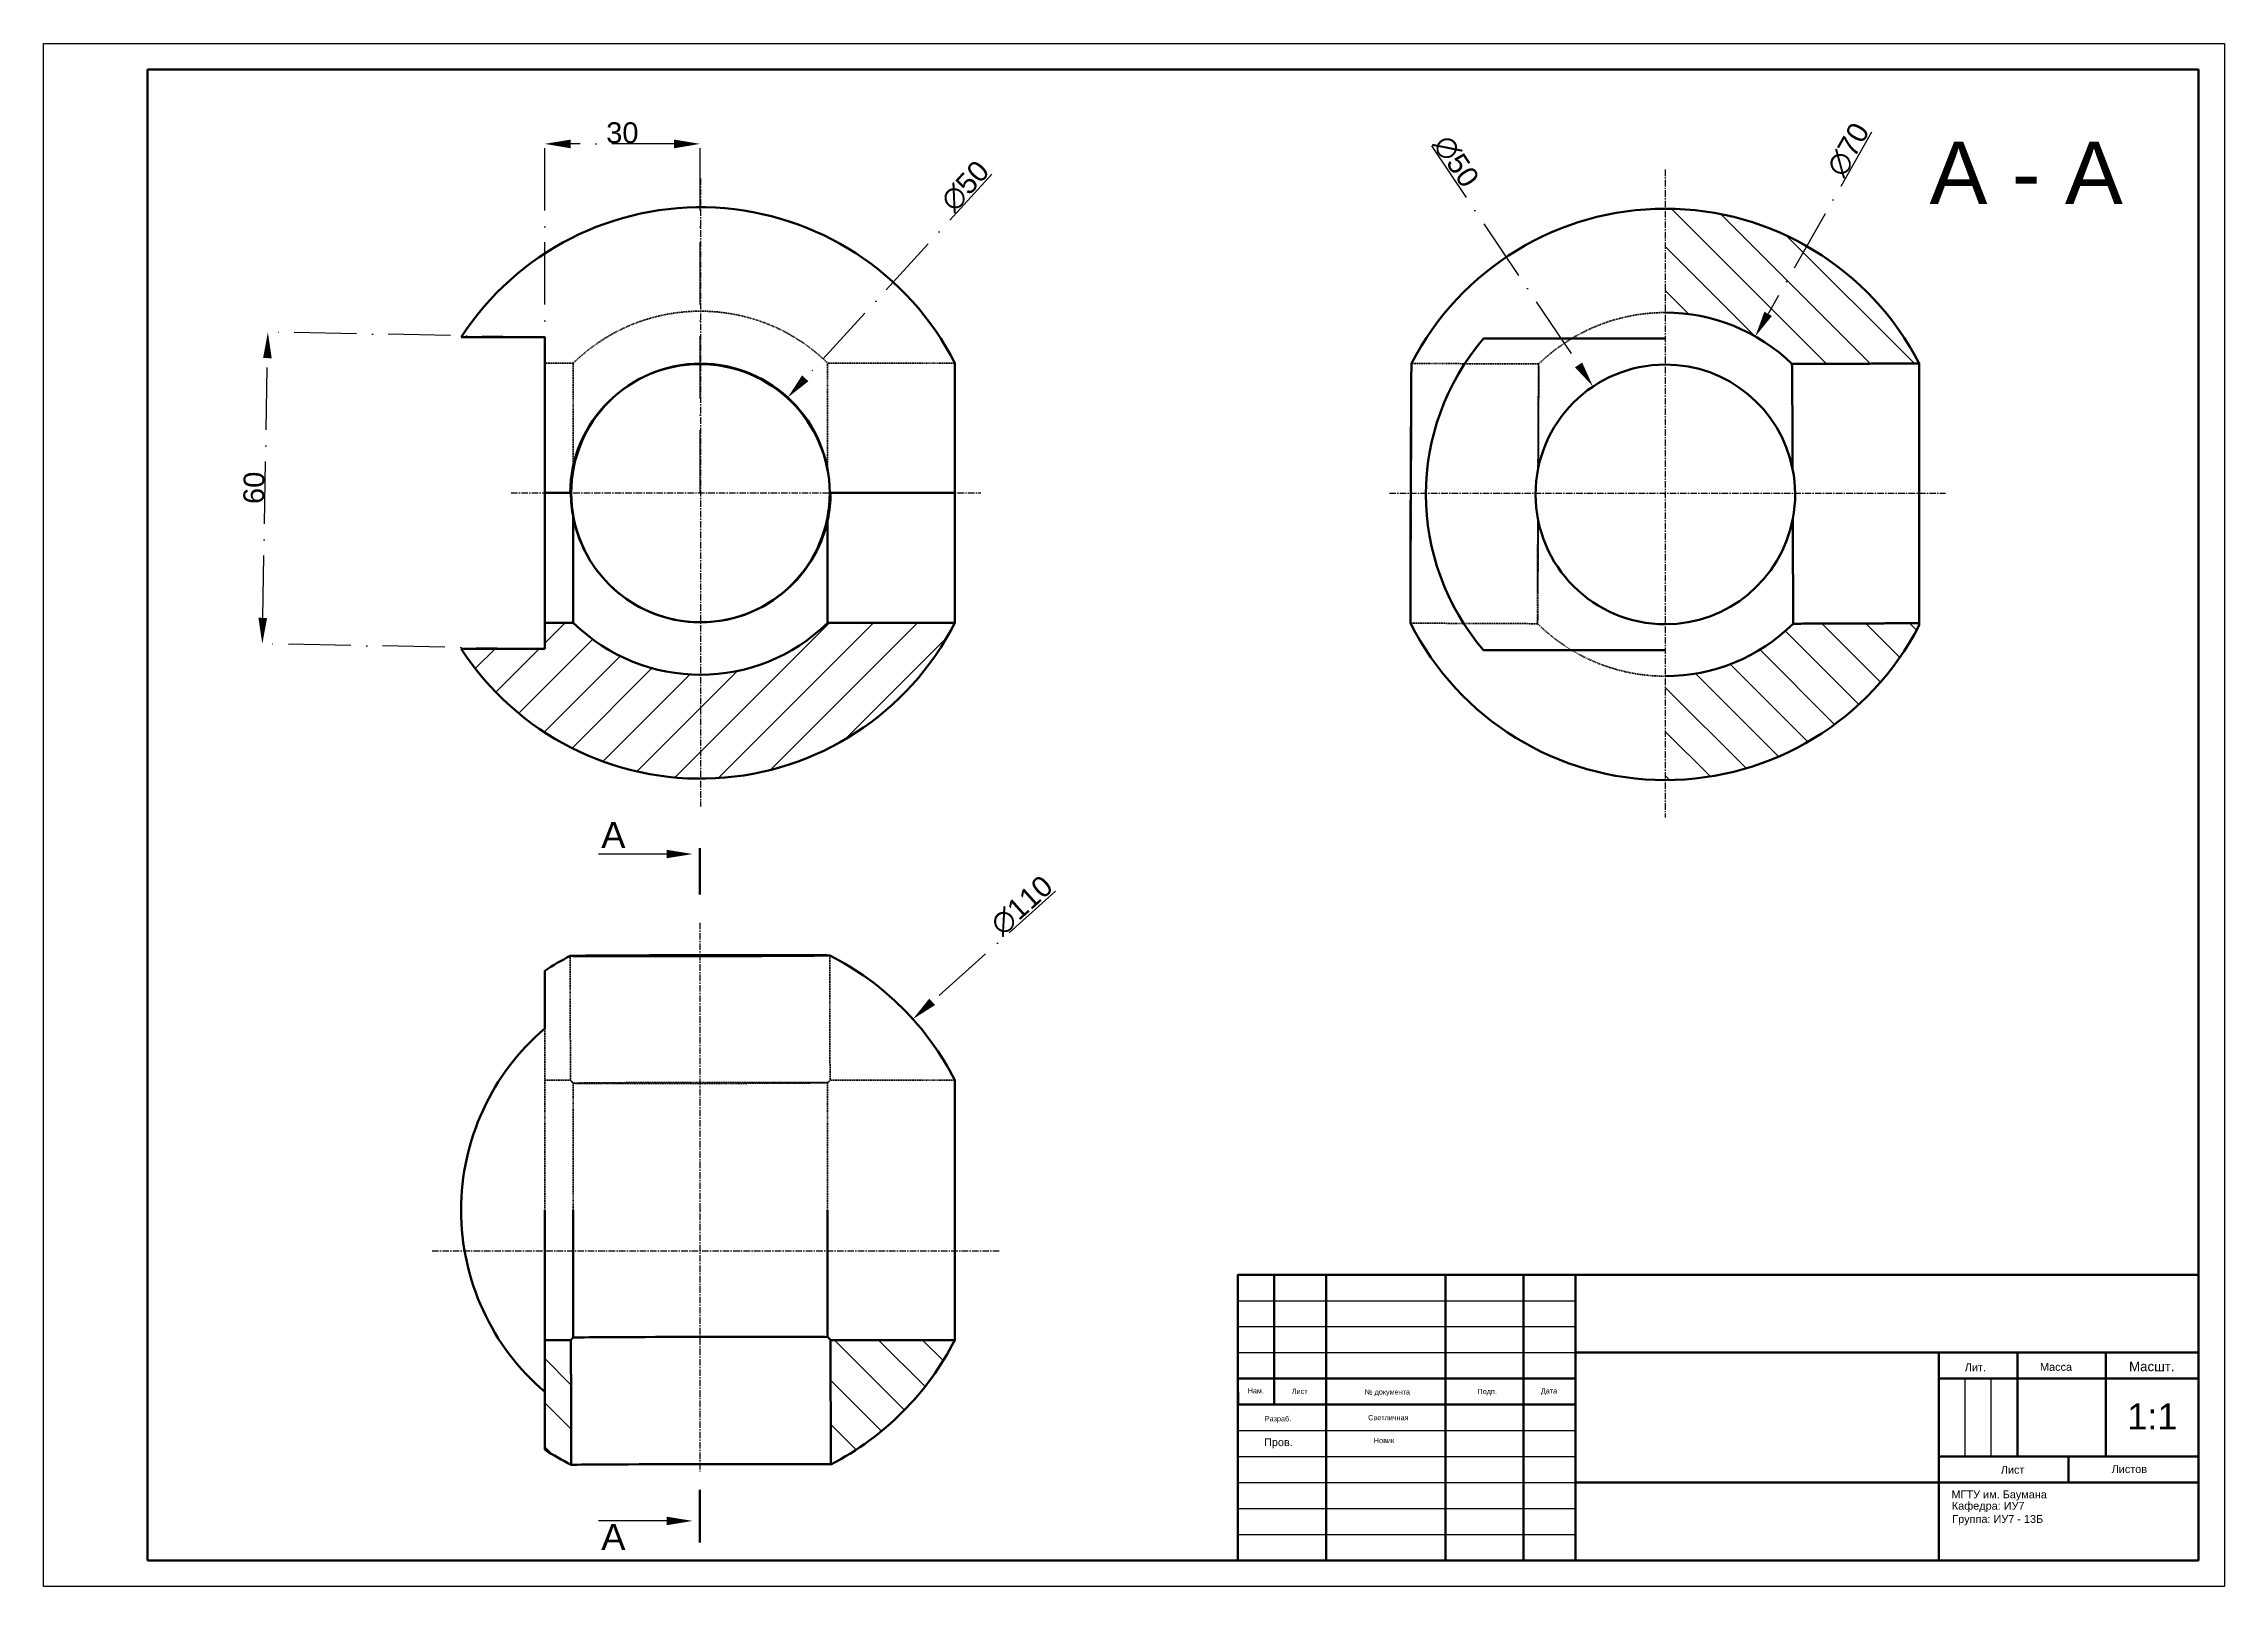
# Model space of a CAD drawing. Header units: inches. Extents: x -12 to 408, y 103 to 400.
import ezdxf
from ezdxf import colors
from ezdxf.entities.mleader import LeaderData, LeaderLine
from ezdxf.math import Vec2, Vec3

# ---------------------------------------------------------------- set-up
doc = ezdxf.new("R2010")
doc.units = ezdxf.units.IN
doc.header["$MEASUREMENT"] = 0
for name, pattern in [('ACAD_ISO10W100', [18, 12, -3, 0, -3]), ('HIDDEN2', [0.1875, 0.125, -0.0625]), ('осевая', [2, 1.25, -0.25, 0.25, -0.25])]:
    doc.linetypes.add(name, pattern=pattern)
doc.layers.get('Defpoints').update_dxf_attribs({"lineweight": 50})
for name, color, linetype, lineweight in [('MD_Видимые', 7, 'Continuous', 50), ('MD_Скрытие линий', 7, 'HIDDEN2', 35), ('MD_Штриховка', 7, 'Continuous', 25), ('Оси', 250, 'осевая', 30), ('Разрезы', 250, 'Continuous', 158)]:
    doc.layers.add(name, color=color, linetype=linetype, lineweight=lineweight)
doc.layers.add('Размеры', color=7, linetype='ACAD_ISO10W100')
doc.styles.get("Standard").update_dxf_attribs({"font": 'arial.ttf'})
doc.dimstyles.get("Standard").update_dxf_attribs({"dimtxt": 4, "dimasz": 5, "dimexe": 0.18, "dimexo": 0.0625, "dimgap": 0.09, "dimtad": 1, "dimdec": 0, "dimzin": 0, "dimdsep": 46, "dimtxsty": 'Standard', "dimcen": 0.09, "dimadec": 0, "dimazin": 0, "dimtfac": 1, "dimtdec": 0, "dimtofl": 0, "dimtmove": 0, "dimatfit": 3, "dimfxl": 1, "dimtolj": 1, "dimtzin": 0, "dimarcsym": 0})

# ---------------------------------------------------------------- blocks, each defined once
blk = doc.blocks.new('*D13')
at = {"layer": 'Defpoints', "color": 0, "transparency": 16777216}
for p in [(286.47, 334.37), (314.32, 292.84)]:
    blk.add_point(p, dxfattribs=at)
at = {"layer": 'Размеры', "color": 0, "lineweight": -2, "transparency": 16777216}
for p, q in [((255.39, 380.72), (283.69, 338.52)), ((300.31, 313.6), (300.49, 313.6)), ((300.4, 313.51), (300.4, 313.69))]:
    blk.add_line(p, q, dxfattribs=at)
blk.add_arc((300.4, 313.6), 25, 349.4139, 124.2563, dxfattribs=at)
at = {"layer": 'Размеры', "color": 0, "transparency": 16777216}
blk.add_solid([(284.38, 338.98), (283, 338.06), (286.47, 334.37)], dxfattribs=at)
at = {"layer": 'Размеры', "color": 0, "transparency": 16777216, "insert": (260.11, 377.71), "char_height": 4, "attachment_point": 5, "rotation": 303.8437}
blk.add_mtext('\\A1;∅50', dxfattribs=at)
blk = doc.blocks.new('*D14')
at = {"layer": 'Defpoints', "color": 0, "transparency": 16777216}
for p in [(317.73, 344.01), (283.06, 283.2)]:
    blk.add_point(p, dxfattribs=at)
at = {"layer": 'Размеры', "color": 0, "lineweight": -2, "transparency": 16777216}
for p, q in [((340.13, 383.31), (320.2, 348.35)), ((300.31, 313.6), (300.49, 313.6)), ((300.4, 313.51), (300.4, 313.69))]:
    blk.add_line(p, q, dxfattribs=at)
at = {"layer": 'Размеры', "color": 0, "transparency": 16777216}
blk.add_solid([(319.48, 348.77), (320.93, 347.94), (317.73, 344.01)], dxfattribs=at)
at = {"layer": 'Размеры', "color": 0, "transparency": 16777216, "insert": (335.64, 379.97), "char_height": 4, "attachment_point": 5, "rotation": 60.3173}
blk.add_mtext('\\A1;∅70', dxfattribs=at)
blk = doc.blocks.new('*D15')
at = {"layer": 'Defpoints', "color": 0, "transparency": 16777216}
for p in [(131.38, 332.24), (97.77, 295.49)]:
    blk.add_point(p, dxfattribs=at)
at = {"layer": 'Размеры', "color": 0, "lineweight": -2, "transparency": 16777216}
for p, q in [((170.67, 375.22), (134.75, 335.93)), ((114.49, 313.87), (114.67, 313.87)), ((114.58, 313.78), (114.58, 313.96))]:
    blk.add_line(p, q, dxfattribs=at)
at = {"layer": 'Размеры', "color": 0, "transparency": 16777216}
blk.add_solid([(134.14, 336.5), (135.37, 335.37), (131.38, 332.24)], dxfattribs=at)
at = {"layer": 'Размеры', "color": 0, "transparency": 16777216, "insert": (165.56, 372.95), "char_height": 4, "attachment_point": 5, "rotation": 47.5617}
blk.add_mtext('\\A1;∅50', dxfattribs=at)
blk = doc.blocks.new('*D16')
at = {"layer": 'Defpoints', "color": 0, "transparency": 16777216}
for p in [(84.58, 381.07), (84.58, 313.87), (114.49, 313.87)]:
    blk.add_point(p, dxfattribs=at)
at = {"layer": 'Размеры', "color": 0, "lineweight": -2, "transparency": 16777216}
for p, q in [((84.58, 313.93), (84.58, 381.25)), ((109.49, 381.07), (89.58, 381.07)), ((114.49, 313.93), (114.49, 381.25))]:
    blk.add_line(p, q, dxfattribs=at)
at = {"layer": 'Размеры', "color": 0, "transparency": 16777216}
for points in [[(89.58, 381.9), (89.58, 380.23), (84.58, 381.07)], [(109.49, 381.9), (109.49, 380.23), (114.49, 381.07)]]:
    blk.add_solid(points, dxfattribs=at)
at = {"layer": 'Размеры', "color": 0, "transparency": 16777216, "insert": (99.53, 383.2), "char_height": 4, "attachment_point": 5}
blk.add_mtext('\\A1;30', dxfattribs=at)
blk = doc.blocks.new('*D17')
at = {"layer": 'Defpoints', "color": 0, "transparency": 16777216}
for p in [(31.26, 344.82), (84.58, 343.87), (83.5, 283.87)]:
    blk.add_point(p, dxfattribs=at)
at = {"layer": 'Размеры', "color": 0, "lineweight": -2, "transparency": 16777216}
for p, q in [((84.51, 343.87), (31.08, 344.83)), ((30.28, 289.82), (31.17, 339.82)), ((83.44, 283.87), (30.01, 284.83))]:
    blk.add_line(p, q, dxfattribs=at)
at = {"layer": 'Размеры', "color": 0, "transparency": 16777216}
for points in [[(30.34, 339.84), (32.01, 339.81), (31.26, 344.82)], [(29.44, 289.84), (31.11, 289.81), (30.19, 284.82)]]:
    blk.add_solid(points, dxfattribs=at)
at = {"layer": 'Размеры', "color": 0, "transparency": 16777216, "insert": (28.59, 314.86), "char_height": 4, "attachment_point": 5, "rotation": 88.972}
blk.add_mtext('\\A1;60', dxfattribs=at)
blk = doc.blocks.new('*D18')
at = {"layer": 'Defpoints', "color": 0, "transparency": 16777216}
for p in [(155.48, 212.57), (73.67, 139.03)]:
    blk.add_point(p, dxfattribs=at)
at = {"layer": 'Размеры', "color": 0, "lineweight": -2, "transparency": 16777216}
for p, q in [((182.93, 237.24), (159.2, 215.91)), ((114.49, 175.8), (114.67, 175.8)), ((114.58, 175.71), (114.58, 175.89))]:
    blk.add_line(p, q, dxfattribs=at)
at = {"layer": 'Размеры', "color": 0, "transparency": 16777216}
blk.add_solid([(158.64, 216.53), (159.76, 215.29), (155.48, 212.57)], dxfattribs=at)
at = {"layer": 'Размеры', "color": 0, "transparency": 16777216, "insert": (176.47, 234.45), "char_height": 4, "attachment_point": 5, "rotation": 41.9506}
blk.add_mtext('\\A1;∅110', dxfattribs=at)

msp = doc.modelspace()

# ---------------------------------------------------------------- linework, layer by layer
at = {"color": 7}
msp.add_lwpolyline([(-11.93, 400.37), (408.07, 400.37), (408.07, 103.37), (-11.93, 103.37)], close=True, dxfattribs=at)
for points in [[(218.07, 163.37), (218.07, 158.37), (283.07, 158.37)], [(218.07, 153.37), (283.07, 153.37)], [(218.07, 148.37), (283.07, 148.37)], [(353.07, 143.37), (358.07, 143.37), (358.07, 128.37)], [(363.07, 143.37), (363.07, 143.37), (363.07, 128.37)], [(218.07, 133.37), (283.07, 133.37)], [(218.07, 128.37), (283.07, 128.37)], [(218.07, 123.37), (283.07, 123.37)], [(218.07, 118.37), (283.07, 118.37)], [(218.07, 113.37), (283.07, 113.37)]]:
    msp.add_lwpolyline(points, dxfattribs=at)
at = {"layer": 'Defpoints', "color": 7}
for points in [[(8.07, 395.37), (8.07, 108.37)], [(8.07, 395.37), (403.07, 395.37), (403.07, 108.37), (8.07, 108.37)], [(403.07, 108.37), (403.07, 163.37), (218.07, 163.37), (218.07, 108.37), (235.07, 108.37), (235.07, 163.37), (258.07, 163.37), (258.07, 108.37), (273.07, 108.37), (273.07, 163.37), (283.07, 163.37), (283.07, 108.37)], [(218.07, 163.37), (218.07, 143.37), (283.07, 143.37)], [(218.07, 163.37), (225.07, 163.37), (225.07, 138.37)], [(403.07, 163.37), (403.07, 148.37), (283.07, 148.37)], [(283.07, 108.37), (353.07, 108.37), (353.07, 148.37)], [(353.07, 148.37), (368.07, 148.37)], [(353.07, 148.37), (353.07, 143.37), (403.07, 143.37)], [(368.21, 148.37), (368.21, 128.37)], [(368.21, 128.37), (385.21, 128.37), (385.21, 148.37)], [(218.07, 143.37), (218.12, 138.37), (283.07, 138.37)], [(353.07, 123.37), (353.07, 128.37), (403.07, 128.37)], [(403.07, 123.37), (378.07, 123.37), (378.07, 128.37)], [(353.07, 108.37), (353.07, 123.37), (283.07, 123.37), (403.07, 123.37)], [(368.07, 123.37), (385.07, 123.37)]]:
    msp.add_lwpolyline(points, dxfattribs=at)
at = {"layer": 'MD_Видимые', "extrusion": (0, 1, 0)}
for p, q in [((84.58, 343.87), (68.48, 343.87)), ((84.58, 313.87), (84.58, 343.87)), ((300.4, 343.6), (265.4, 343.6)), ((163.57, 338.87), (163.57, 313.87)), ((90.08, 319), (90.08, 318.72)), ((265.4, 283.6), (300.4, 283.6))]:
    msp.add_line(p, q, dxfattribs=at)
at = {"layer": 'MD_Видимые', "extrusion": (2.95947e-13, 1, 0)}
for p, q in [((349.28, 338.8), (349.28, 288.8)), ((349.28, 338.8), (349.28, 338.8)), ((349.28, 288.8), (349.28, 288.41)), ((349.28, 288.41), (349.28, 288.41))]:
    msp.add_line(p, q, dxfattribs=at)
at = {"layer": 'MD_Видимые', "extrusion": (0, 1, -2.03448e-16)}
for p, q in [((84.58, 313.87), (89.48, 313.87)), ((84.58, 288.87), (84.58, 313.87)), ((139.48, 313.87), (163.57, 313.87)), ((163.57, 313.87), (163.57, 288.87)), ((90.08, 309.21), (90.08, 288.87)), ((139.07, 288.87), (139.07, 308.73)), ((90.08, 288.87), (84.58, 288.87)), ((84.58, 288.87), (84.58, 283.87)), ((163.57, 288.87), (139.07, 288.87)), ((84.58, 283.87), (68.48, 283.87))]:
    msp.add_line(p, q, dxfattribs=at)
at = {"layer": 'MD_Видимые', "extrusion": (3.63168e-29, 2.96549e-13, -1)}
for p, q in [((84.58, 210.8), (84.58, 221.9)), ((163.57, 200.8), (163.57, 175.8))]:
    msp.add_line(p, q, dxfattribs=at)
at = {"layer": 'MD_Видимые', "extrusion": (0, 0, -1)}
for p, q in [((84.58, 150.8), (84.58, 175.8)), ((90.08, 175.8), (90.08, 151.28)), ((139.07, 151.38), (139.07, 175.8)), ((163.57, 175.8), (163.57, 150.8)), ((89.63, 150.8), (84.58, 150.8)), ((84.58, 150.8), (84.58, 129.7)), ((163.57, 150.8), (139.63, 150.8))]:
    msp.add_line(p, q, dxfattribs=at)
at = {"layer": 'MD_Видимые'}
msp.add_circle((114.58, 313.87), 24.9, dxfattribs=at)
at = {"layer": 'MD_Видимые', "extrusion": (1.22465e-16, 0, -1)}
msp.add_arc((-114.58, 313.87), 55, 33.0557, 152.9643, dxfattribs=at)
at = {"layer": 'MD_Видимые', "extrusion": (4.51813e-16, 0, -1)}
for radius, start, end in [(55, 27.2651, 90), (46.1, 319.3987, 40.6013), (25, 270, 90), (55, 270, 333.1941)]:
    msp.add_arc((-300.4, 313.6), radius, start, end, dxfattribs=at)
at = {"layer": 'MD_Видимые'}
for centre, radius, start, end in [((300.4, 313.6), 55, 27.2653, 90), ((114.58, 313.87), 55, 213.0557, 332.9643), ((300.4, 313.6), 55, 270, 332.7347), ((114.58, 175.8), 46.1, 130.6013, 180), ((114.58, 175.8), 55, 297.1508, 332.965), ((114.58, 175.8), 55, 236.944, 243.0791)]:
    msp.add_arc(centre, radius, start, end, dxfattribs=at)
at = {"layer": 'MD_Видимые', "extrusion": (2.66085e-17, 1.18468e-29, -1)}
for radius, start, end in [(55, 90, 152.7345), (35, 90, 134.1856), (25, 90, 168.8114), (25, 190.7294, 270), (35, 225.3552, 270), (55, 207.2655, 270)]:
    msp.add_arc((-300.4, 313.6), radius, start, end, dxfattribs=at)
at = {"layer": 'MD_Видимые', "extrusion": (1.09431e-16, 2.46519e-32, -1)}
msp.add_arc((-114.58, 313.87), 35, 225.5847, 314.4153, dxfattribs=at)
at = {"layer": 'MD_Видимые', "extrusion": (3.63168e-29, 2.96549e-13, -1)}
for start, end in [(56.9443, 62.8503), (116.9198, 152.9643)]:
    msp.add_arc((-114.58, 175.8), 55, start, end, dxfattribs=at)
at = {"layer": 'MD_Видимые', "extrusion": (0, 0, -1)}
msp.add_arc((-114.58, 175.8), 46.1, 310.6013, 0, dxfattribs=at)
at = {"layer": 'MD_Видимые', "extrusion": (1.22465e-16, -6.16298e-33, -1)}
msp.add_ellipse((114.48, 313.67), major_axis=(-22.36, 11.19), ratio=0.99999, start_param=-0.456296, end_param=2.66959, dxfattribs=at)
at = {"layer": 'MD_Видимые'}
for centre, major_axis, ratio, start_param, end_param in [((251.41, 313.8), (0.1, 25), 0.002006, 0.003931, 3.137661), ((324.89, 313.7), (-0.1, 25), 0.002006, -1.379526, -0.001958), ((114.68, 314.06), (-22.36, 11.19), 0.99999, 0.008782, 0.472003), ((114.53, 313.77), (-22.36, 11.19), 0.99999, 0.002196, 0.25319), ((114.58, 313.87), (13.15, -21.3), 0.995528, 4.161065, 4.348328), ((114.58, 313.87), (21.34, 13.18), 0.995528, 5.52091, 5.727854), ((324.89, 313.7), (-0.1, 25), 0.002006, 3.14355, 4.521119), ((114.58, 175.8), (-24.95, -25), 0.002004, 6.089907, 6.277324), ((114.58, 175.8), (25.05, -25), 0.002004, 0.005853, 0.212951), ((114.68, 126.81), (25, 0.05), 0.004007, 0.000008, 3.141585)]:
    msp.add_ellipse(centre, major_axis=major_axis, ratio=ratio, start_param=start_param, end_param=end_param, dxfattribs=at)
at = {"layer": 'MD_Видимые', "extrusion": (1.22465e-16, -1.2326e-32, -1)}
msp.add_ellipse((114.63, 313.97), major_axis=(-22.36, 11.19), ratio=0.99999, start_param=-0.272871, end_param=-0.006587, dxfattribs=at)
at = {"layer": 'MD_Видимые', "extrusion": (-1.77594e-17, -1.77804e-19, -1)}
msp.add_ellipse((300.4, 313.6), major_axis=(0.1, -25), ratio=1, start_param=4.521119, end_param=4.903659, dxfattribs=at)
at = {"layer": 'MD_Видимые', "extrusion": (1.09431e-16, -2.56996e-30, -1)}
msp.add_ellipse((114.63, 313.97), major_axis=(-22.36, 11.19), ratio=0.99999, start_param=2.888403, end_param=5.627774, dxfattribs=at)
at = {"layer": 'MD_Видимые', "extrusion": (7.28762e-29, -1.00828e-28, -1)}
msp.add_ellipse((114.48, 224.79), major_axis=(-25, -0.05), ratio=0.004007, dxfattribs=at)
at = {"layer": 'MD_Видимые', "extrusion": (0, 0, -1)}
msp.add_ellipse((114.63, 151.31), major_axis=(-25, -0.05), ratio=0.004007, start_param=0.191278, end_param=2.930649, dxfattribs=at)
at = {"layer": 'MD_Видимые'}
for points, weights in [([(324.79, 338.7), (337.04, 338.75), (349.28, 338.8)], [0.999999991681, 0.999999515544, 1]), ([(89.53, 313.87), (89.5, 313.87), (89.48, 313.87)], [0.99999988889, 0.999998090926, 0.999999974434]), ([(349.28, 288.8), (337.14, 288.75), (324.99, 288.7)], [0.999999992119, 0.999999518276, 0.999999991661]), ([(89.68, 126.76), (89.65, 138.78), (89.63, 150.8)], [0.999999984099, 0.999998086515, 0.999999904305]), ([(139.63, 150.8), (139.65, 138.83), (139.68, 126.86)], [0.999999889135, 0.999998093316, 0.99999998409])]:
    msp.add_rational_spline(points, weights, degree=2, dxfattribs=at)
at = {"layer": 'MD_Скрытие линий', "extrusion": (0, 1, 0)}
for p, q in [((90.08, 338.87), (84.58, 338.87)), ((90.08, 338.87), (90.08, 319)), ((139.07, 318.52), (139.07, 338.87)), ((163.57, 338.87), (139.07, 338.87)), ((276, 338.7), (251.51, 338.8)), ((92.12, 324.86), (92.17, 324.96)), ((92.27, 325.16), (92.32, 325.25)), ((275.8, 288.7), (251.31, 288.8))]:
    msp.add_line(p, q, dxfattribs=at)
at = {"layer": 'MD_Скрытие линий', "extrusion": (3.63168e-29, 2.96549e-13, -1)}
for p, q in [((89.48, 224.74), (89.53, 200.8)), ((139.48, 224.84), (139.53, 200.8)), ((84.58, 210.8), (84.58, 175.8)), ((89.53, 200.8), (84.58, 200.8)), ((90.08, 200.27), (90.08, 200.22)), ((90.08, 200.22), (90.08, 175.8)), ((139.07, 200.32), (139.07, 200.36)), ((139.07, 175.8), (139.07, 200.32)), ((163.57, 200.8), (139.53, 200.8))]:
    msp.add_line(p, q, dxfattribs=at)
at = {"layer": 'MD_Скрытие линий', "extrusion": (1.22465e-16, 0, -1)}
msp.add_arc((-114.58, 313.87), 35, 45.5847, 134.4153, dxfattribs=at)
at = {"layer": 'MD_Скрытие линий', "extrusion": (4.51813e-16, 0, -1)}
for start, end in [(45.8142, 90), (270, 314.645)]:
    msp.add_arc((-300.4, 313.6), 35, start, end, dxfattribs=at)
at = {"layer": 'MD_Скрытие линий'}
for centre, major_axis, ratio, start_param, end_param in [((251.41, 313.8), (0.1, 25), 0.002006, 3.137661, 6.287117), ((114.53, 200.29), (25, 0.05), 0.004007, 0.191262, 2.930633), ((114.53, 200.29), (25, 0.05), 0.004007, 3.352536, 6.091907)]:
    msp.add_ellipse(centre, major_axis=major_axis, ratio=ratio, start_param=start_param, end_param=end_param, dxfattribs=at)
at = {"layer": 'MD_Скрытие линий', "extrusion": (4.51813e-16, 6.72535e-31, -1)}
msp.add_ellipse((275.9, 313.7), major_axis=(0.1, 25), ratio=0.002006, start_param=-1.379526, end_param=1.359845, dxfattribs=at)
at = {"layer": 'MD_Скрытие линий', "extrusion": (4.51813e-16, -2.96593e-32, -1)}
msp.add_ellipse((275.9, 313.7), major_axis=(0.1, 25), ratio=0.002006, start_param=1.781748, end_param=4.521119, dxfattribs=at)
at = {"layer": 'MD_Скрытие линий', "extrusion": (1.28356e-14, 1.28612e-14, -1)}
msp.add_ellipse((114.58, 175.8), major_axis=(25.05, -25), ratio=0.002004, start_param=2.928642, end_param=3.350544, dxfattribs=at)
at = {"layer": 'MD_Скрытие линий', "extrusion": (-1.28872e-14, 1.28612e-14, -1)}
msp.add_ellipse((114.58, 175.8), major_axis=(-24.95, -25), ratio=0.002004, start_param=2.95233, end_param=3.334871, dxfattribs=at)
at = {"layer": 'MD_Штриховка', "linetype": 'Continuous'}
for p, q in [((301.59, 368.59), (331.45, 338.73)), ((311.12, 367.55), (339.91, 338.76)), ((300.4, 361.3), (317.63, 344.06)), ((323.76, 363.39), (348.36, 338.8)), ((300.4, 352.82), (304.9, 348.31)), ((79.57, 271.45), (93.81, 285.69)), ((84.58, 284.94), (88.5, 288.87)), ((109.63, 259.09), (139.41, 288.87)), ((118, 258.97), (147.9, 288.87)), ((128.06, 260.55), (156.38, 288.87)), ((142.46, 266.46), (161.99, 285.98)), ((323.49, 287.3), (337.65, 273.14)), ((330.55, 288.72), (341.83, 277.44)), ((339, 288.76), (345.55, 282.2)), ((347.45, 288.79), (348.78, 287.46)), ((71.2, 280.05), (75.02, 283.87)), ((75.15, 275.52), (83.5, 283.87)), ((84.45, 267.85), (99.09, 282.48)), ((318.59, 283.71), (332.99, 269.31)), ((89.84, 264.75), (105.23, 280.14)), ((95.76, 262.19), (112.5, 278.93)), ((102.31, 260.25), (121.65, 279.59)), ((306.24, 279.09), (322.21, 263.12)), ((312.9, 280.91), (327.86, 265.95)), ((300.4, 276.45), (315.98, 260.86)), ((300.4, 267.96), (309.07, 259.29)), ((300.4, 259.48), (301.26, 258.61)), ((89.64, 142.15), (84.58, 147.22)), ((89.63, 150.65), (89.48, 150.8)), ((153.87, 137.32), (140.39, 150.8)), ((157.84, 141.84), (148.88, 150.8)), ((161.33, 146.83), (157.36, 150.8)), ((149.44, 133.26), (139.64, 143.07)), ((89.66, 133.65), (84.58, 138.73)), ((144.54, 129.68), (139.66, 134.56)), ((86.05, 128.78), (84.58, 130.25))]:
    msp.add_line(p, q, dxfattribs=at)
at = {"layer": 'Оси'}
for p, q in [((300.4, 376.14), (300.4, 251.4)), ((247.25, 313.8), (354.34, 313.8))]:
    msp.add_line(p, q, dxfattribs=at)
for points in [[(114.58, 374.44), (114.58, 253.49)], [(78.09, 313.87), (168.58, 313.87)], [(114.48, 231.14), (114.48, 125.51)], [(62.88, 168), (172.24, 168)]]:
    msp.add_spline(points, degree=3, dxfattribs=at)
at = {"layer": 'Разрезы'}
for p, q in [((114.48, 236.54), (114.48, 245.5)), ((114.48, 121.95), (114.48, 111.83))]:
    msp.add_line(p, q, dxfattribs=at)

# ---------------------------------------------------------------- texts
for s, height, p in [('А - А', 12, (351.27, 369.47)), ('А', 5, (95.47, 245.54)), ('А', 5, (95.47, 110.4))]:
    msp.add_text(s, height=height).set_placement(p)
at = {"color": 7}
for s, height, p in [('Лит.', 1.5, (358.07, 144.8)), ('Масса', 1.5, (372.56, 144.87)), ('Масшт.', 1.83, (389.71, 144.8)), ('Нам.', 1, (219.96, 140.54)), ('Лист', 1, (228.47, 140.41)), ('№ документа', 1, (242.52, 140.31)), ('Подп.', 1, (264.23, 140.39)), ('Дата', 1, (276.43, 140.51)), ('Разраб.', 1, (223.26, 135.15)), ('Светличная', 1, (243.16, 135.36)), ('1:1', 5, (389.34, 133.59)), ('Пров.', 1.5, (223.12, 130.37)), ('Новик', 1, (244.26, 130.95)), ('Лист', 1.5, (365.01, 125.07)), ('Листов', 1.5, (386.35, 125.2)), ('МГТУ им. Баумана', 1.5, (355.52, 120.33)), ('Кафедра: ИУ7', 1.5, (355.59, 118.14)), ('Группа: ИУ7 - 13Б', 1.5, (355.66, 115.6))]:
    msp.add_text(s, height=height, dxfattribs=at).set_placement(p)

# ---------------------------------------------------------------- dimensions: what is measured, and where the dimension line sits
at = {"layer": 'Размеры'}
dim = msp.add_linear_dim(base=(84.58, 381.07), p1=(114.49, 313.87), p2=(84.58, 313.87), dimstyle='Standard', dxfattribs=at)
dim.commit()
dim.dimension.update_dxf_attribs({"geometry": '*D16', "text_midpoint": (99.53, 383.2)})
for p1, p2, picture, middle in [((314.32, 292.84), (286.47, 334.37), '*D13', (258.24, 376.46)), ((283.06, 283.2), (317.73, 344.01), '*D14', (337.59, 378.86)), ((97.77, 295.49), (131.38, 332.24), '*D15', (167.22, 371.44)), ((73.67, 139.03), (155.48, 212.57), '*D18', (177.97, 232.78))]:
    dim = msp.add_diameter_dim_2p(p1=p1, p2=p2, dimstyle='Standard', dxfattribs=at)
    dim.commit()
    dim.dimension.update_dxf_attribs({"geometry": picture, "text_midpoint": middle, "dimtype": 163})
dim = msp.add_aligned_dim(p1=(83.5, 283.87), p2=(84.58, 343.87), distance=53.32, dimstyle='Standard', dxfattribs=at)
dim.commit()
dim.dimension.update_dxf_attribs({"geometry": '*D17', "text_midpoint": (28.59, 314.86)})

# ---------------------------------------------------------------- leaders
ml = msp.add_multileader_mtext('Standard')
ml.set_content('', color=256)
ml.set_leader_properties()
ml.build(insert=Vec2(0, 0))
ml.multileader.update_dxf_attribs({"text_right_attachment_type": 6, "dogleg_length": 0.36, "arrow_head_size": 5})
ctx = ml.context
ctx.base_point, ctx.char_height, ctx.arrow_head_size, ctx.landing_gap_size, ctx.plane_origin = Vec3(94.86, 244.45), 0.18, 5, 0.09, Vec3(113.05, 244.36)
ctx.right_attachment, ctx.text_align_type = 6, 2
notes = []
notes.append((ctx, [(0, (1, 1, 0), (95.4, 244.36), (-1, 0), 0.36, [(0, [(113.05, 244.36)], 0, [])])]))
ctx.mtext.insert, ctx.mtext.alignment, ctx.mtext.flow_direction = Vec3(94.95, 244.54), 3, 5
ml = msp.add_multileader_mtext('Standard')
ml.set_content('', color=256)
ml.set_leader_properties()
ml.build(insert=Vec2(0, 0))
ml.multileader.update_dxf_attribs({"text_right_attachment_type": 6, "dogleg_length": 0.36, "arrow_head_size": 5})
ctx = ml.context
ctx.base_point, ctx.char_height, ctx.arrow_head_size, ctx.landing_gap_size, ctx.plane_origin = Vec3(94.86, 116.06), 0.18, 5, 0.09, Vec3(113.05, 115.97)
ctx.right_attachment, ctx.text_align_type = 6, 2
notes.append((ctx, [(0, (1, 1, 0), (95.4, 115.97), (-1, 0), 0.36, [(0, [(113.05, 115.97)], 0, [])])]))
ctx.mtext.insert, ctx.mtext.alignment, ctx.mtext.flow_direction = Vec3(94.95, 116.15), 3, 5
for ctx, leaders in notes:
    for number, flags, end, landing, length, lines in leaders:
        leader = LeaderData()
        leader.index, (leader.has_last_leader_line, leader.has_dogleg_vector, leader.attachment_direction) = number, flags
        leader.last_leader_point, leader.dogleg_vector, leader.dogleg_length = Vec3(end), Vec3(landing), length
        for number, points, colour, breaks in lines:
            line = LeaderLine()
            line.index, line.vertices, line.color, line.breaks = number, Vec3.list(points), colors.encode_raw_color(colour), breaks
            leader.lines.append(line)
        ctx.leaders.append(leader)

doc.saveas('drawing.dxf')
